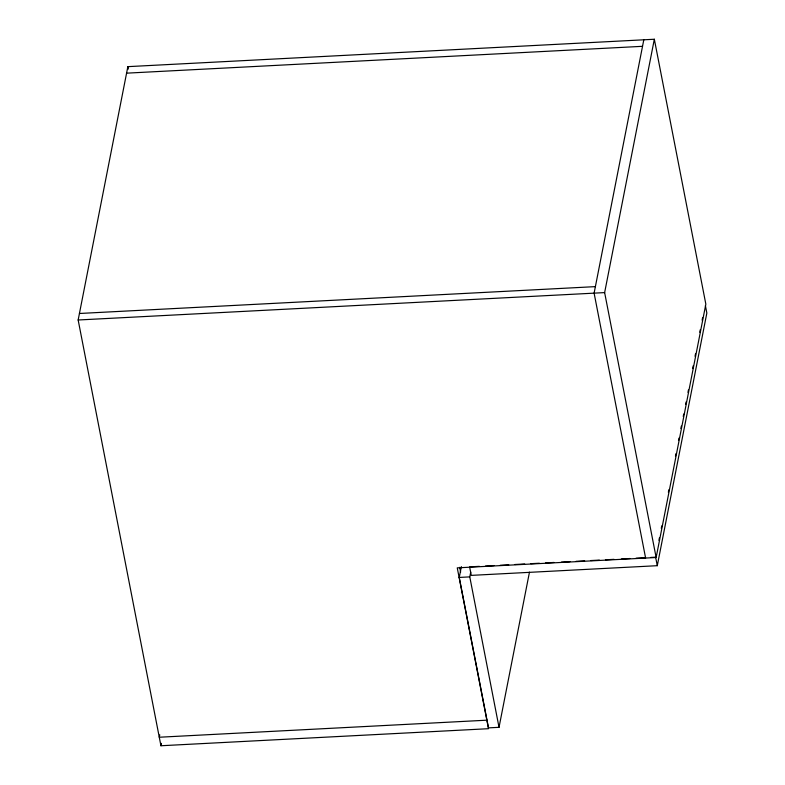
<?xml version="1.0" encoding="UTF-8"?>
<svg xmlns="http://www.w3.org/2000/svg" width="785" height="785" viewBox="0 0 785 785"><rect width="100%" height="100%" fill="white"/><g stroke="black" fill="none" stroke-linecap="round" stroke-linejoin="round"><path stroke-width="1.18" d="M78.157 319.995L127.857 66.647L654.337 39.25L705.843 304.168L656.142 557.507L457.253 567.859L488.515 728.696L160.935 745.75L78.157 319.995L604.636 292.599L654.337 39.25M159.748 734.829L159.276 737.233L486.867 720.188M160.935 745.75L161.406 743.346M529.473 572.137L499.024 727.322L488.496 727.862L459.254 577.436L461.374 566.603M499.024 727.322L469.783 576.887L470.725 572.069M643.808 39.8L594.108 293.148L645.613 558.057M658.929 540.335L659.4 537.931M661.294 528.305L661.765 525.901M668.369 492.215L668.84 489.811M675.453 456.124L675.924 453.72M678.515 440.493L678.996 438.089M680.88 428.463L681.351 426.059M683.244 416.433L683.715 414.029M685.599 404.403L686.07 401.998M687.964 392.372L688.435 389.968M692.684 368.312L693.155 365.908M695.039 356.282L695.51 353.878M699.759 332.222L700.23 329.818M702.124 320.192L702.595 317.788M469.607 566.858L471.255 575.376L657.28 565.691L706.843 313.068L705.391 305.62M126.581 73.162L642.532 46.315M79.432 313.48L595.383 286.633M470.823 566.799L479.39 566.348M485.513 566.034L494.079 565.583M500.202 565.269L508.768 564.817M514.881 564.503L524.674 563.993M530.797 563.679L539.364 563.228M545.477 562.914L554.053 562.462M561.393 562.08L569.959 561.638M576.082 561.314L584.648 560.873M590.762 560.549L599.328 560.107M605.451 559.793L614.017 559.342M621.357 558.959L629.923 558.518M636.046 558.194L644.613 557.752M650.736 557.428L655.622 557.173L657.28 565.691M459.254 577.436L469.783 576.887M604.636 292.599L656.142 557.507M459.696 567.339L460.628 572.137M127.857 66.647L128.328 69.06"/></g></svg>
